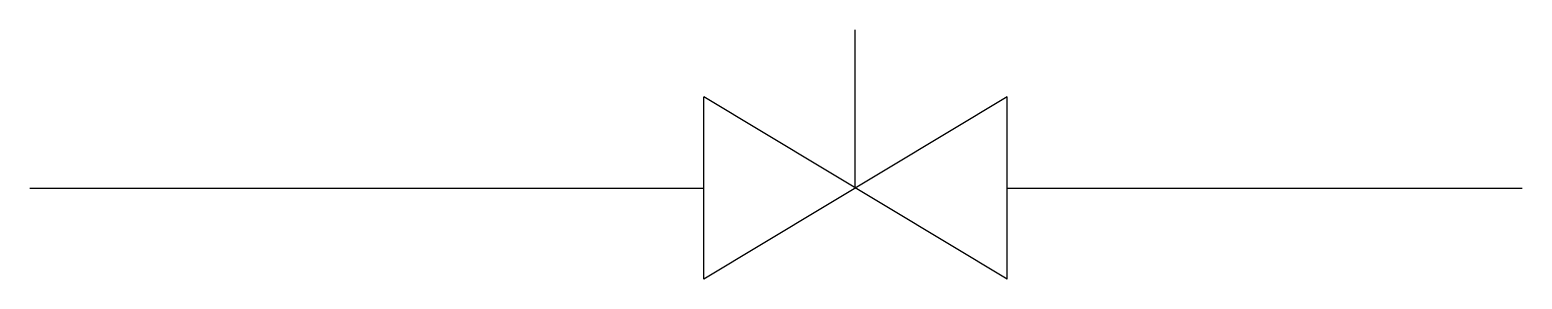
# Model space of a CAD drawing. Header units: metres. Extents: x -20769 to -20706.1, y -11651.4 to -11640.9.
import ezdxf

# ---------------------------------------------------------------- set-up
doc = ezdxf.new("R2010")
doc.units = ezdxf.units.M

msp = doc.modelspace()

# ---------------------------------------------------------------- linework, layer by layer
for p, q in [((-20727.8, -11651.39), (-20740.57, -11643.73)), ((-20727.8, -11643.73), (-20740.57, -11651.39)), ((-20740.57, -11651.39), (-20740.57, -11643.73)), ((-20727.8, -11651.39), (-20727.8, -11643.73)), ((-20768.95, -11647.56), (-20740.57, -11647.56)), ((-20727.8, -11647.56), (-20706.11, -11647.56))]:
    msp.add_line(p, q)
msp.add_lwpolyline([(-20734.19, -11647.56), (-20734.19, -11640.91)])

doc.saveas('drawing.dxf')
